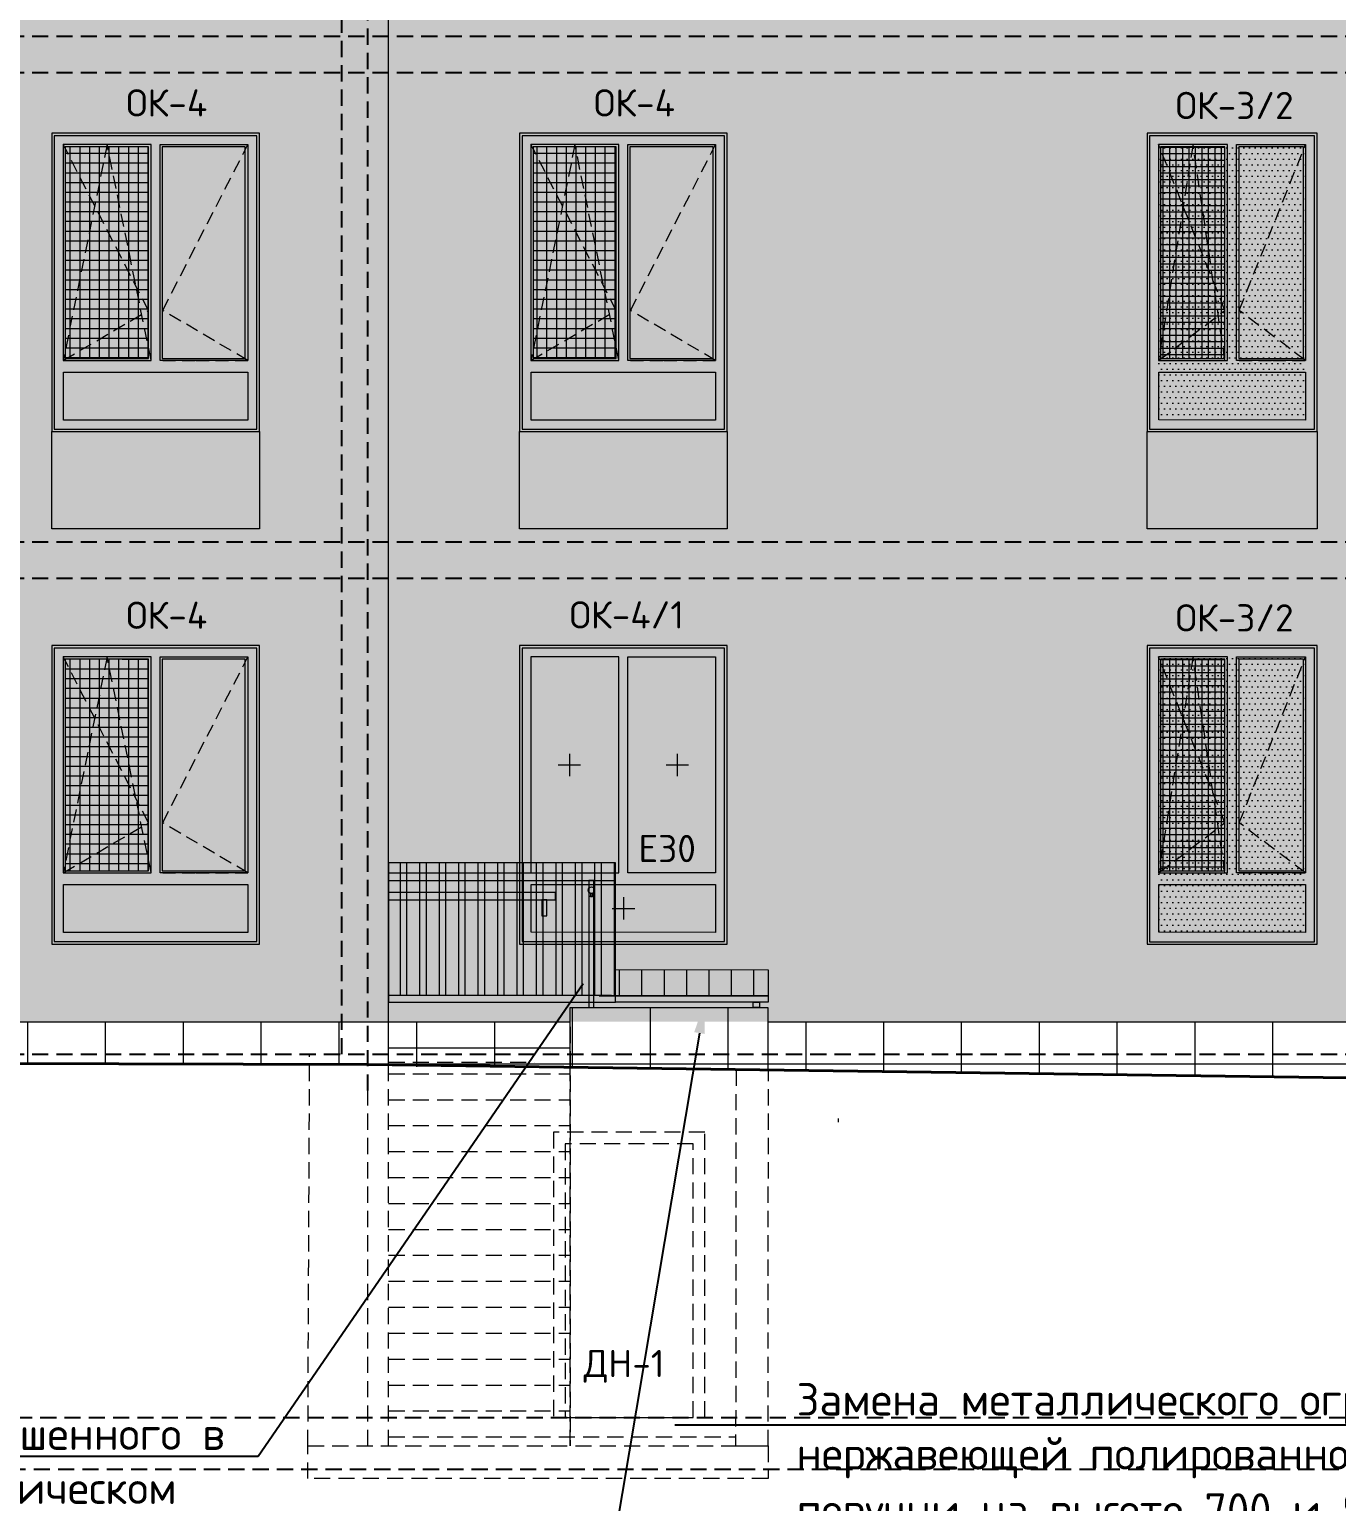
# Model space of a CAD drawing. Header units: millimetres. Extents: x -136099598 to 9192475, y 0 to 779331.
# Drawn here: x -339540 to -329462, y 285105 to 296454 of the extents above; entities that cross this region are included whole.
import ezdxf
from ezdxf import colors
from ezdxf.entities.mleader import LeaderData, LeaderLine
from ezdxf.math import Vec2, Vec3

# ---------------------------------------------------------------- set-up
doc = ezdxf.new("R2010")
doc.units = ezdxf.units.MM
doc.header["$MEASUREMENT"] = 0
doc.linetypes.add('01_base$0$DASHED2', pattern=[0.375, 0.25, -0.125])
doc.linetypes.add('ADSK_Штриховая_ш2 п1', pattern=[3, 2, -1])
doc.layers.get('0').update_dxf_attribs({"color": 250, "lineweight": 9})
doc.layers.get('Defpoints').update_dxf_attribs({"color": 8})
for name, color, linetype, lineweight, true_color in [('!_Окно_00_Штрих_Стекло', 7, 'Continuous', 0, 0x737373), ('RAL 000 80 00', 7, 'Continuous', 0, 0xb9b8b6), ('RAL 100 6030', 7, 'Continuous', 0, 0x989057), ('RAL 7016', 7, 'Continuous', 0, 0x383e42), ('RAL 90 10', 7, 'Continuous', 0, 0xf1ece1)]:
    doc.layers.add(name, color=color, linetype=linetype, lineweight=lineweight, true_color=true_color)
for name, color, linetype, lineweight in [('!_Цоколь', 7, 'Continuous', 0), ('АР-Выноски', 5, 'Continuous', 5), ('АР_тонкая линия', 250, 'Continuous', 0), ('Ограждение', 250, 'Continuous', 9), ('Подвал', 250, 'ADSK_Штриховая_ш2 п1', 30), ('пунктир', 251, 'Continuous', 13), ('СТЕНЫ кирпич ЛИДЕР', 250, 'Continuous', 15), ('фасады', 7, 'Continuous', 9)]:
    doc.layers.add(name, color=color, linetype=linetype, lineweight=lineweight)
for name, color, linetype in [('PDF _0', 7, 'Continuous'), ('PDF _PDF _0', 7, 'Continuous'), ('PDF _Текст', 7, 'Continuous')]:
    doc.layers.add(name, color=color, linetype=linetype)
doc.styles.add('ICOCPEUR', font='isocpeur.ttf')
doc.styles.add('PDF ISOCPEUR', font='isocpeur.ttf')
pattern_1 = [(90, (541247.052279662, -119.9999999999943), (-600, 1.13686837721616e-13), []), (180, (541247.052279662, -119.9999999999943), (-1.70530256582424e-13, -600), [])]

# ---------------------------------------------------------------- blocks, each defined once
blk = doc.blocks.new('A$Cbb492947')
at = {"layer": '!_Окно_00_Штрих_Стекло'}
h = blk.add_hatch(color=256, dxfattribs=at)
h.dxf.hatch_style = 1
h.set_gradient(color1=(70, 92, 124), color2=(219, 225, 235), name='CURVED')
h.paths.add_polyline_path([(1492.596321599558, 89.00270338060545), (1492.596321599558, 2213.26939832367), (90.0008705163055, 2212.255993676427), (90.00087051630544, 87.98929873336238)])
at = {"layer": 'PDF _PDF _0', "lineweight": 0, "true_color": 0x636466}
h = blk.add_hatch(dxfattribs=at)
h.set_pattern_fill('ANSI37', color=251, scale=600, angle=135)
h.set_pattern_definition([(180, (0, 0), (-7.105427357601002e-15, -75), []), (270, (0, 0), (75, -1.4210854715202e-14), [])])
h.paths.add_polyline_path([(745.785901600495, 564.367503027077), (745.785901600495, 2196.819007847347), (105, 2195.805603200104), (105, 563.3540983798339)])
at = {"layer": 'RAL 7016'}
h = blk.add_hatch(color=256, dxfattribs=at)
h.dxf.hatch_style = 1
h.paths.add_polyline_path([(1601.510507199913, 2300.805603200104), (0, 2300.805603200104), (0, 0), (1601.510507199913, 0)])
h.paths.add_polyline_path([(851.810419999063, 2195.805603200105), (1492.596321599558, 2195.805603200105), (1492.596321599558, 564.367503027077), (851.810419999063, 563.3540983798339)], flags=16)
h.paths.add_polyline_path([(745.785901600495, 2195.805603200105), (745.785901600495, 564.367503027077), (105.0080364551634, 563.3540983798337), (104.9919635448366, 2195.87837618453)], flags=16)
h.paths.add_polyline_path([(1511.502587020813, 459.4483360000886), (1511.519297894976, 87.98922437573245), (90.01169981785807, 87.98929873336245), (89.98917069844737, 459.4483360000886)], flags=16)
at = {"layer": 'PDF _0', "linetype": 'ADSK_Штриховая_ш2 п1', "lineweight": 0, "ltscale": 50}
for points in [[(765.7859016004951, 552.2503896376193), (427.3500436004251, 2212.762696000049), (88.91418926464394, 548.4238148743752), (745.785901600495, 935.0000000000003), (88.91418560035527, 2212.762696000049)], [(855.7246055994183, 548.4238148743752), (1114.160463599488, 548.4238148743752), (1512.596317935269, 548.4238148743752), (855.7246055994183, 935.0000000000003), (1512.596321599558, 2212.762696000049)]]:
    blk.add_lwpolyline(points, dxfattribs=at)
at = {"layer": 'PDF _PDF _0', "lineweight": 0}
for points in [[(0, 0), (1601.510507199913, 0), (1601.510507199913, 2300.805603200104), (0, 2300.805603200104)], [(20, 20), (1581.510507199913, 20), (1581.510507199913, 2280.805603200104), (20, 2280.805603200104)], [(88.91418560035527, 548.4238148743752), (765.785901600495, 548.4238148743752), (765.785901600495, 2212.762696000049), (88.91418560035527, 2212.762696000049)], [(105, 563.3540983798339), (745.785901600495, 564.367503027077), (745.7859016004948, 2195.805603200105), (105, 2195.805603200104)], [(1512.596321599558, 548.4238148743752), (835.7246055994183, 548.4238148743752), (835.7246055994183, 2212.762696000049), (1512.596321599558, 2212.762696000049)], [(851.810419999063, 563.3540983798339), (1492.596321599558, 564.367503027077), (1492.596321599558, 2195.805603200105), (851.810419999063, 2195.805603200104)], [(1511.509636683608, 87.9892731999862), (90.00087051630544, 87.98929873336245), (90, 459.4483360000886), (1511.512248232524, 459.4483360000886)]]:
    blk.add_lwpolyline(points, close=True, dxfattribs=at)
at = {"layer": 'PDF _Текст', "lineweight": 0, "insert": (574, 2429), "char_height": 209.9930287715913, "attachment_point": 7, "style": 'PDF ISOCPEUR'}
blk.add_mtext('ОК-4', dxfattribs=at)
blk = doc.blocks.new('A$Cbac6e4b7')
at = {"layer": 'RAL 100 6030'}
h = blk.add_hatch(color=256, dxfattribs=at)
h.dxf.hatch_style = 1
h.paths.add_polyline_path([(1601.510507199913, 748.4301744298427), (0, 748.4301744000404), (0, 5.960464477539062e-08), (1601.510507199913, 8.940696716308594e-08)])
at = {"layer": 'СТЕНЫ кирпич ЛИДЕР', "ltscale": 100}
blk.add_lwpolyline([(0, 748.4301744000404), (1601.510507199913, 748.4301744000404), (1601.510507199913, 0), (0, 0)], close=True, dxfattribs=at)
blk = doc.blocks.new('A$C3f7f453c')
at = {"layer": '!_Окно_00_Штрих_Стекло'}
h = blk.add_hatch(color=256, dxfattribs=at)
h.dxf.hatch_style = 1
h.set_gradient(color1=(70, 92, 124), color2=(219, 225, 235), name='CURVED')
h.paths.add_polyline_path([(1223.414515148907, 2196.621320007194), (89.73237914970377, 2195.805603200162), (88.09599205100676, 89.38145074836211), (1221.778128050209, 90.19716755545232)])
h = blk.add_hatch()
h.set_pattern_fill('DOTS', color=256, scale=700)
h.set_pattern_definition([(0, (189944.5, -282001.9999999786), (21.875, 43.75), [0, -43.75])])
h.paths.add_polyline_path([(1222.571582212899, 2213.578412807081), (88.91418560035527, 2212.762696000049), (87.2175395419763, 89.38359443895752), (1220.87493615452, 90.19931124604773)])
at = {"layer": 'PDF _PDF _0', "lineweight": 0, "true_color": 0x636466}
h = blk.add_hatch(dxfattribs=at)
h.set_pattern_fill('ANSI37', color=251, scale=400, angle=135)
h.set_pattern_definition([(180, (218351.5064139409, -518452.4199076004), (-3.552713678800501e-15, -50), []), (270, (218351.5064139409, -518452.4199076004), (50, -1.06581410364015e-14), [])])
h.paths.add_polyline_path([(600.813689141738, 564.3675598258269), (600.785901600495, 2196.819007847342), (105, 2195.805603200104), (105.027787541243, 563.3541551785893)])
at = {"layer": 'RAL 7016'}
h = blk.add_hatch(color=256, dxfattribs=at)
h.dxf.hatch_style = 1
h.paths.add_polyline_path([(1311.510507199913, 2300.805603200104), (0, 2300.805603200104), (0, 0), (1311.510507199913, 0)])
h.paths.add_polyline_path([(706.5796793646878, 2195.805238283181), (1207.365580965183, 2196.45715298201), (1207.875794880762, 564.0883693593787), (707.0898932802666, 563.436454660492)], flags=16)
h.paths.add_polyline_path([(600.7537557798496, 2196.457851492567), (600.8466301839217, 564.1506789157283), (105.0768014937639, 563.5712036077166), (104.9839270896628, 2195.878376184555)], flags=16)
h.paths.add_polyline_path([(1221.510942458059, 458.4429726001108), (1221.510942458059, 88.78001549257897), (90.00043525814544, 90.79074229259277), (90.00043525814544, 460.4536994001246)], flags=16)
at = {"layer": 'PDF _0', "linetype": 'ADSK_Штриховая_ш2 п1', "lineweight": 0, "ltscale": 50}
for points in [[(600.785901600495, 548.4238148743752), (354.8500436004251, 2212.762696000049), (88.91418926464394, 548.4238148743752), (600.785901600495, 935), (88.91418560035527, 2212.762696000049)], [(710.7246055994183, 548.4238148743752), (969.1604635994881, 548.4238148743752), (1222.596317935269, 548.4238148743752), (710.7246055994183, 935), (1222.596321599558, 2212.762696000049)]]:
    blk.add_lwpolyline(points, dxfattribs=at)
at = {"layer": 'PDF _PDF _0', "lineweight": 0}
for points in [[(0, 0), (1311.510507199913, 0), (1311.510507199913, 2300.805603200104), (0, 2300.805603200104)], [(20, 17.99304506136104), (1291.510507199913, 17.99304506136104), (1291.510507199913, 2280.805603200104), (20, 2280.805603200104)], [(88.91418560035527, 548.4238148743752), (620.785901600495, 548.4238148743752), (620.785901600495, 2212.762696000049), (88.91418560035527, 2212.762696000049)], [(105, 563.3540983798448), (600.785901600495, 564.3675030270824), (600.785901600495, 2196.819007847342), (105, 2195.805603200104)], [(1222.596321599558, 548.4238148743752), (690.7246055994183, 548.4238148743752), (690.7246055994183, 2212.762696000049), (1222.596321599558, 2212.762696000049)], [(706.810419999063, 563.3540983798448), (1207.596321599558, 564.1698151868768), (1207.596321599558, 2196.621320007194), (706.810419999063, 2195.805603200104)], [(1221.509636683622, 87.77465209260117), (90.00087051631999, 91.79610569262877), (90, 459.4483360000886), (1221.512248232524, 459.4483360000886)]]:
    blk.add_lwpolyline(points, close=True, dxfattribs=at)
at = {"layer": 'PDF _Текст', "lineweight": 0, "insert": (220.0110237281478, 2409), "char_height": 209.9930287715913, "attachment_point": 7, "style": 'PDF ISOCPEUR'}
blk.add_mtext('ОК-3/2', dxfattribs=at)
blk = doc.blocks.new('A$C29032a35')
at = {"layer": 'пунктир', "linetype": '01_base$0$DASHED2', "ltscale": 500}
for points in [[(0, 0), (1167, 0), (1167, 2198.393098688335), (0, 2198.393098688335)], [(90, 0), (1077, 0), (1077, 2108.393098688335), (90, 2108.393098688335)]]:
    blk.add_lwpolyline(points, close=True, dxfattribs=at)
at = {"layer": 'PDF _Текст', "lineweight": 0, "insert": (231.5285052509862, 267.7677595528075, -2.097398446597846), "char_height": 209.9930287715913, "attachment_point": 7, "style": 'PDF ISOCPEUR'}
blk.add_mtext('ДН-1', dxfattribs=at)
blk = doc.blocks.new('A$C6e8c0029')
at = {"ltscale": 150}
for points in [[(0, 0), (38.00262064160779, 0), (38.00262064160779, 856.0547400058199), (-3.552713678800501e-15, 856.0547400058199)], [(11.27352678575774, 856.0547400058199), (26.72909385585005, 856.0547400058199), (26.72909385585005, 878.3547715748741), (11.27352678575774, 878.3547715748741)]]:
    blk.add_lwpolyline(points, close=True, dxfattribs=at)
blk.add_circle((18.50776041182689, 903.6672322251834), 25.00008781092166, dxfattribs=at)
blk = doc.blocks.new('A$C56da7379')
at = {"layer": 'RAL 7016', "ltscale": 100, "transparency": 33554687}
h = blk.add_hatch(dxfattribs=at)
h.set_pattern_fill('ANSI32', color=250, scale=400, angle=45)
h.set_pattern_definition([(90, (878320.2538237482, -288924.8405255473), (-150, 0), []), (90, (878370.2538236643, -288874.8405256312), (-150, 0), [])])
h.paths.add_polyline_path([(1750.148183270998, 1073.971369202598), (0, 1075.332265125937), (-1.0918993211817e-05, 50.73038941482082), (1750.146922320986, 50.73038941505365)])
at = {"layer": 'RAL 7016', "ltscale": 100, "true_color": 0x000000, "transparency": 33554687}
h = blk.add_hatch(dxfattribs=at)
h.set_pattern_fill('ANSI32', color=18, scale=400, angle=45)
h.set_pattern_definition([(90, (8363975404.628494, 936047163.8216826), (-150, 0), []), (90, (8363975454.628494, 936047213.8216825), (-150, 0), [])])
h.paths.add_polyline_path([(2926.833778472377, 249.5749950408936), (1750.149814471974, 252.2968976297998), (1750.14529112001, 49.94820959965), (2926.833778458, 49.94820584100671)])
at = {"ltscale": 150}
blk.add_line((1720.756017314437, 50.73038811446168, -0.5383522591751118), (0, 50.73038811446168), dxfattribs=at)
at = {"color": 18, "ltscale": 150, "true_color": 0x000000}
blk.add_lwpolyline([(0, 0), (1750.147552795992, 5.349167622625828e-05), (1750.147552795992, 1075.332318617613), (0, 1075.332265125937)], close=True, dxfattribs=at)
at = {"color": 18, "ltscale": 150, "true_color": 0x000000, "elevation": -0.6591873793474692}
blk.add_lwpolyline([(0, 938.7414480415173), (1750.147552795992, 938.7414482486201), (1750.147552795992, 995.2408700358355), (0, 995.2408698287327)], close=True, dxfattribs=at)
blk.add_lwpolyline([(1583.820917895649, 613.769994704936), (1583.820917895649, 938.7414482244741), (1546.098403008075, 938.7414482244741), (1546.098403008075, 613.769994704936)], dxfattribs=at)
at = {"ltscale": 150, "elevation": -2.260897307955964}
blk.add_lwpolyline([(1750.147552795992, 49.94820584112313), (1750.147552795992, 252.2969013883267), (2926.833778458, 249.5749950408936), (2926.833778458, 49.94820584100671), (1623.416889229025, 49.94820584100671)], close=True, dxfattribs=at)
blk.add_lwpolyline([(1750.147552795992, 49.94820584100671), (1750.147552795992, 49.94820584100671), (2926.833778458, 49.94820584100671), (2926.833778458, 0.04137687454931438), (1750.147552795992, 0.1802070627454668)], dxfattribs=at)
at = {"layer": 'Ограждение', "ltscale": 50, "elevation": -2.260897307955964}
blk.add_lwpolyline([(2811.836979229345, 0.04900515824556351), (2861.836979229345, 0.04900515824556351), (2861.119207812, -40.0109558601398), (2811.119207812, -40.0109558601398)], close=True, dxfattribs=at)
at = {"ltscale": 150}
blk.add_blockref('A$C6e8c0029', (1546.098403008075, -39.95586978322979, -0.6591873793474692), dxfattribs=at)
blk = doc.blocks.new('A$C62938759')
at = {"layer": '!_Окно_00_Штрих_Стекло'}
h = blk.add_hatch(color=256, dxfattribs=at)
h.dxf.hatch_style = 1
h.set_gradient(color1=(70, 92, 124), color2=(219, 225, 235), name='CURVED')
h.paths.add_polyline_path([(-1094.904091397766, 512.982847109437), (-332.3163141452824, 512.9828471094369), (-333.7484366499702, -1151.356034016237), (-1094.904091397766, -1151.356034016237)])
h.paths.add_polyline_path([(498.7780446014367, 513.2361982712464), (-263.093671398703, 512.4761447858182), (-263.093671398703, -1151.356034016237), (498.7780446014367, -1151.609385178046)])
h.paths.add_polyline_path([(-1093.604697208851, -1239.326149490516), (497.9058099967184, -1241.33687629053), (497.4795209316177, -1610.784008779958), (-1094.030986273952, -1608.773281979944)])
at = {"layer": 'RAL 7016'}
h = blk.add_hatch(color=256, dxfattribs=at)
h.dxf.hatch_style = 1
h.paths.add_polyline_path([(502.692230201792, 601.0257543094922), (-1098.818276998121, 601.0257543094922), (-1098.818276998121, -1699.779848890612), (502.692230201792, -1699.779848890612)])
h.paths.add_polyline_path([(-262.2881804743956, 512.6568897600228), (414.5835355257441, 512.9828471094224), (412.9725536771293, -1151.356034016222), (-263.8991623230104, -1151.68199136568)], flags=16)
h.paths.add_polyline_path([(-333.0484483079636, 512.9828471094371), (-333.0163024872891, -1151.356034016237), (-1009.896054942597, -1151.356034016237), (-1009.912127852935, 512.9828471094368)], flags=16)
h.paths.add_polyline_path([(412.6705758909523, -1240.726290761185), (412.714763613489, -1610.174754231199), (-1008.795747879185, -1608.774347847476), (-1008.839935601721, -1239.325884377461)], flags=16)
at = {"layer": 'PDF _PDF _0', "lineweight": 0}
for p, q in [((-800.1939873469755, -319.1865934534), (-627.7424794484168, -319.1865934534)), ((-713.9682333976962, -232.9608395041206), (-713.9682333976962, -405.4123474026793)), ((31.6164326520875, -319.1865934534), (204.0679405506462, -319.1865934534)), ((117.8421866013668, -232.9608395041206), (117.8421866013668, -405.4123474026793)), ((-296.6189508710297, -1338.831683667533), (-296.6189508710297, -1511.283191566091)), ((-382.8447048203091, -1425.057437616812), (-210.3931969217504, -1425.057437616812))]:
    blk.add_line(p, q, dxfattribs=at)
for points in [[(-1098.818276998121, -1699.779848890612), (502.692230201792, -1699.779848890612), (502.692230201792, 601.0257543094922), (-1098.818276998121, 601.0257543094922)], [(-1078.818276998121, -1679.779848890612), (482.692230201792, -1679.779848890612), (482.692230201792, 581.0257543094922), (-1078.818276998121, 581.0257543094922)], [(-1009.904091397766, -1151.356034016237), (-333.0323753976263, -1151.356034016237), (-333.0323753976263, 512.982847109437), (-1009.904091397766, 512.982847109437)], [(413.7780446014367, -1151.356034016237), (-263.093671398703, -1151.356034016237), (-263.093671398703, 512.982847109437), (413.7780446014367, 512.982847109437)], [(412.6913596855011, -1611.790575690626), (-1008.81740648183, -1607.769122090598), (-1008.818276998121, -1240.331512890523), (412.6939712343737, -1240.331512890523)]]:
    blk.add_lwpolyline(points, close=True, dxfattribs=at)
at = {"layer": 'PDF _Текст', "lineweight": 0, "insert": (-712.6320505811818, 732), "char_height": 209.9930287715913, "attachment_point": 7, "style": 'PDF ISOCPEUR'}
blk.add_mtext('ОК-4/1', dxfattribs=at)
at = {"layer": 'PDF _Текст', "color": 1, "lineweight": 0, "insert": (-180.4391175319852, -1068.851499538328), "char_height": 209.9930287715913, "attachment_point": 7, "style": 'PDF ISOCPEUR'}
blk.add_mtext('E30', dxfattribs=at)

msp = doc.modelspace()

# ---------------------------------------------------------------- hatches: boundary and pattern name
at = {"layer": '!_Цоколь', "lineweight": 0, "ltscale": 5, "true_color": 0x636466}
h = msp.add_hatch(dxfattribs=at)
h.set_pattern_fill('ANSI37', color=251, scale=4800, angle=44.99999999999999)
h.set_pattern_definition(pattern_1)
h.paths.add_polyline_path([(-336772.0574975368, 288457.5686342907), (-333846.8034416165, 288433.1177956571), (-333846.8034416165, 288914.8807616569), (-335369.9521773559, 288914.8807610767), (-335369.9521773559, 288804.8682667579), (-336771.3479873177, 288804.840579039)])
h = msp.add_hatch(dxfattribs=at)
h.set_pattern_fill('ANSI37', color=251, scale=4800, angle=44.99999999999999)
h.set_pattern_definition(pattern_1)
h.paths.add_polyline_path([(-350192.051263148, 288503.5269316179), (-336771.9617103428, 288472.8833449689), (-336772, 288804.84073096), (-350192.0642609307, 288807.7293811117)])
h = msp.add_hatch(dxfattribs=at)
h.set_pattern_fill('ANSI37', color=251, scale=4800, angle=44.99999999999999)
h.set_pattern_definition(pattern_1)
h.paths.add_polyline_path([(-333846.6448729908, 288433.1159396817), (-328651.3416080793, 288362.4834551922), (-328652.0000000001, 288804.8682667579), (-333846.8034429987, 288804.868266758)])
at = {"layer": 'RAL 000 80 00'}
h = msp.add_hatch(color=256, dxfattribs=at)
h.dxf.hatch_style = 1
h.paths.add_polyline_path([(-328651.9477654959, 308453.5735443627), (-336772.000000081, 308453.5735443031), (-336772.0000000001, 288804.868266758), (-328652.052234585, 288804.8682667578)])
at = {"layer": 'RAL 100 6030'}
h = msp.add_hatch(color=256, dxfattribs=at)
h.dxf.hatch_style = 1
h.paths.add_polyline_path([(-329612.0000000001, 293353.5518880521), (-330923.5105072, 293353.5518879329), (-330923.5105072, 292605.1217135925), (-329612.0000000001, 292605.1217137117)])
at = {"layer": 'RAL 90 10', "ltscale": 100, "transparency": 33554687}
h = msp.add_hatch(color=256, dxfattribs=at)
h.dxf.hatch_style = 1
h.paths.add_polyline_path([(-336771.89553083, 308453.5735430288), (-350192, 308453.5735429692), (-350192.0012368423, 288804.86124165), (-336772.0012368424, 288804.8612416498)])

# ---------------------------------------------------------------- linework, layer by layer
at = {"ltscale": 150}
msp.add_line((-336771.999997793, 288603.5497141527, 2.375349730673064), (-335370.2156777407, 288603.5497141527, 0.3374327556129322), dxfattribs=at)
at = {"layer": 'Defpoints', "color": 2, "linetype": '01_base$0$DASHED2', "ltscale": 500}
for p, q in [((-337132.0000000001, 288553.5518880132), (-337131.9999999998, 308453.573542999)), ((-336932.0000000001, 288273.5518880132), (-336931.9999999998, 308453.573542999)), ((-349831.9999999998, 296403.5518880138), (-281616.9999999999, 296403.5518880138)), ((-349831.9999999998, 296123.5518880129), (-281616.9999999999, 296123.5518880129)), ((-349831.9999999999, 292503.5518880138), (-281617, 292503.5518880138)), ((-349831.9999999999, 292223.5518880129), (-281617, 292223.5518880129)), ((-349831.9999999999, 288553.5518880134), (-281616.9999999997, 288553.5518880134))]:
    msp.add_line(p, q, dxfattribs=at)
at = {"layer": 'Defpoints', "color": 2, "linetype": '01_base$0$DASHED2', "ltscale": 500, "elevation": 1.916129494971397}
msp.add_lwpolyline([(-350145.2111521602, 285753.5518706684), (-281257.0000000001, 285753.5520035045), (-281257.0000000001, 285353.5520035045), (-350145.2111521602, 285353.5518706684)], close=True, dxfattribs=at)
at = {"layer": 'АР_тонкая линия', "color": 3, "lineweight": 40, "ltscale": 100}
for p, q in [((-350190.2139684391, 288503.5359371974), (-336932.0000000001, 288475.0589573339)), ((-336932.0000000001, 288475.0589573339), (-328652.0000000001, 288362.4979544571))]:
    msp.add_line(p, q, dxfattribs=at)
at = {"layer": 'Ограждение'}
msp.add_lwpolyline([(-333302.4999540903, 288028.9560093695), (-333302.4853609659, 288058.9560100847)], dxfattribs=at)
at = {"layer": 'пунктир', "linetype": '01_base$0$DASHED2', "ltscale": 500}
for p, q in [((-337393.2009835645, 285534.1407152932, 1.842779555919954), (-337379.9234117343, 288553.5518880134)), ((-336771.9999978508, 288603.5497141527, 2.375349730757137), (-335370.2156776828, 288603.5497141527, 0.3374327555288597)), ((-336772, 288493.5519152618, 2.709631682080956), (-335645.2156799674, 288493.5519152618, 1.071510281963992)), ((-336772.0000000001, 285534.1407152932, 1.842779555919954), (-336772.0000000001, 288472.8838654909, 1.710490831515536)), ((-336771.9999978508, 288403.5497141527, 2.375349730757171), (-335370.2156776828, 288403.5497141527, 0.3374327555288943)), ((-336932.0000001158, 285534.1407152932, 1.842779555919954), (-336932.0000001158, 288333.5518952829, 0.135646834298232)), ((-336771.9999978508, 288203.5497141527, 2.375349730757171), (-335370.2156776828, 288203.5497141527, 0.3374327555288943)), ((-336771.9999978508, 288003.5497141527, 2.375349730757171), (-335370.2156776828, 288003.5497141527, 0.3374327555288943)), ((-336771.9999978508, 287803.5497141527, 2.375349730757171), (-335370.2156776828, 287803.5497141527, 0.3374327555288943)), ((-336771.9999978508, 287603.5497141527, 2.375349730757171), (-335370.2156776828, 287603.5497141527, 0.3374327555288943)), ((-336771.9999978508, 287403.5497141527, 2.375349730757171), (-335370.2156776828, 287403.5497141527, 0.3374327555288943)), ((-336771.9999978508, 287203.5497141527, 2.375349730757171), (-335370.2156776828, 287203.5497141527, 0.3374327555288943)), ((-336771.9999978508, 287003.5497141527, 2.375349730757171), (-335370.2156776828, 287003.5497141527, 0.3374327555288943)), ((-336771.9999978508, 286803.5497141527, 2.375349730757171), (-335370.2156776828, 286803.5497141527, 0.3374327555288943)), ((-336771.9999978508, 286603.5497141527, 2.375349730757171), (-335370.2156776828, 286603.5497141527, 0.3374327555288943)), ((-336771.9999978508, 286403.5497141527, 2.375349730757171), (-335370.2156776828, 286403.5497141527, 0.3374327555288943)), ((-336771.9999978508, 286203.5497141527, 2.375349730757171), (-335370.2156776828, 286203.5497141527, 0.3374327555288943)), ((-336771.9999978508, 286003.5497141527, 2.375349730757171), (-335370.2156776828, 286003.5497141527, 0.3374327555288943)), ((-336771.9999978508, 285803.5497141527, 2.375349730757171), (-335370.2156776828, 285803.5497141527, 0.3374327555288943)), ((-336771.9999978508, 285603.5497141526, 2.375349730757171), (-334095.1662216578, 285604.1407152932, 0.1356468342963104))]:
    msp.add_line(p, q, dxfattribs=at)
msp.add_lwpolyline([(-335370.2300665275, 285534.1407152932), (-335370.2300665275, 285534.1407152932), (-335370.2156799478, 288764.8846557882), (-335370.2156799478, 288764.8846557882)], close=True, dxfattribs=at)
for points, elevation in [([(-334095.1662216578, 285534.1407152932), (-333845.1662216578, 285534.1407152932), (-333842.2950472769, 288434.7557975861), (-334092.2950472769, 288434.7557975861)], 0.1356468342963104), ([(-335499.0000001237, 285753.5519238242), (-334332.0000001237, 285753.5519238242), (-334332.0000001237, 287951.9450225126), (-335499.0000001237, 287951.9450225126)], 2.097398446597846), ([(-337393.2009835645, 285534.1407152932), (-333845.6628408463, 285534.1407152932), (-333845.6628408463, 285282.64130672), (-337393.2009835645, 285282.64130672)], 1.842779555919954)]:
    msp.add_lwpolyline(points, close=True, dxfattribs=dict(at, elevation=elevation))
at = {"layer": 'СТЕНЫ кирпич ЛИДЕР', "ltscale": 100}
for p, q in [((-336772.0000000001, 288472.8838654909, 1.710490831515536), (-336771.9999999999, 308453.573542999)), ((-350192.0572359262, 288804.8819024219), (-336771.3479873177, 288804.840579039, 2.260897307955964)), ((-336771.9999999999, 288804.8682667579), (-335369.9521773559, 288804.8682667579)), ((-333846.5357032512, 288804.8682667579), (-328652.0000000001, 288804.8682667579))]:
    msp.add_line(p, q, dxfattribs=at)
msp.add_lwpolyline([(-330923.5105072, 293353.5518879925), (-329612.0000000001, 293353.5518879925), (-329612.0000000001, 292605.1217135925), (-330923.5105072, 292605.1217135925)], close=True, dxfattribs=at)
at = {"layer": 'фасады', "color": 18, "ltscale": 150, "true_color": 0x000000, "elevation": 1.601709928608495}
msp.add_lwpolyline([(-336772.0000000001, 289743.5819737961), (-335483.0539912903, 289743.5819737961), (-335483.0539912903, 289800.0813955831), (-336772.0000000001, 289800.0813955831)], close=True, dxfattribs=at)
at = {"layer": 'фасады', "color": 18, "ltscale": 150, "true_color": 0x000000}
msp.add_lwpolyline([(-335589.7337145929, 289620.9393957941), (-335552.0111997053, 289620.9393957941), (-335552.0111997053, 289743.5819737961), (-335589.7337145929, 289743.5819737961)], close=True, dxfattribs=at)
at = {"layer": 'фасады', "ltscale": 150}
msp.add_lwpolyline([(-333846.8034416165, 288433.1177956571), (-335370.2156799478, 288457.5659943447), (-335369.8687094962, 288914.8807610767), (-333846.4564711649, 288914.8807610767)], close=True, dxfattribs=at)

# ---------------------------------------------------------------- block references
at = {"ltscale": 150}
for name, p in [('A$C3f7f453c', (-330923.5105072, 293353.5518879925)), ('A$C62938759', (-334663.181723002, 291103.331736904)), ('A$C3f7f453c', (-330923.5105072, 289403.5518879921)), ('A$C29032a35', (-335499.0000001237, 285753.5518989104, 1.916129494971397))]:
    msp.add_blockref(name, p, dxfattribs=at)
at = {"color": 18, "ltscale": 150, "true_color": 0x000000}
msp.add_blockref('A$C56da7379', (-336772.0000013441, 288954.8917169368, 2.260897307955965), dxfattribs=at)
at = {"layer": 'Подвал', "ltscale": 150}
for name, p in [('A$Cbb492947', (-339368.5105072, 293353.5518880138)), ('A$Cbb492947', (-335762.0000000001, 293353.5518880138)), ('A$Cbac6e4b7', (-339368.5105072, 292605.1217136138)), ('A$Cbac6e4b7', (-335762.0000000001, 292605.1217136138)), ('A$Cbb492947', (-339368.5105072001, 289403.5518880134))]:
    msp.add_blockref(name, p, dxfattribs=at)

# ---------------------------------------------------------------- leaders
at = {"layer": 'АР-Выноски'}
ml = msp.add_multileader_mtext('Standard', dxfattribs=at)
ml.set_content('\\A1;Устройство наружной водосточной трубы, из оцинкованной стали с окраской в цвет цоколя RAL 7016 c подогревом', color=256, style='ICOCPEUR')
ml.set_leader_properties()
ml.build(insert=Vec2(0, 0))
ml.multileader.update_dxf_attribs({"text_left_attachment_type": 6, "text_right_attachment_type": 6, "dogleg_length": 100, "arrow_head_size": 250})
ctx = ml.context
ctx.base_point, ctx.char_height, ctx.arrow_head_size, ctx.landing_gap_size, ctx.plane_origin, ctx.plane_x_axis, ctx.plane_y_axis = Vec3(-331917.3129964774, 283494.6084730232), 250, 250, 25, Vec3(-314863.4718684069, 279618.1363748021), Vec3(0.9999999989591051, -4.562663816044895e-05), Vec3(4.562663816044895e-05, 0.9999999989591051)
ctx.left_attachment, ctx.right_attachment, ctx.text_align_type = 6, 6, 2
notes = []
notes.append((ctx, [(0, (1, 1, 0), (-324406.7325204271, 283494.2657904851), (-0.999999998959105, 4.562663816044894e-05), 285.5804838680545, [(1, [(-321895.3543940634, 290802.5053780361)], 0, [])])]))
ctx.mtext.insert, ctx.mtext.text_direction, ctx.mtext.rotation, ctx.mtext.width, ctx.mtext.alignment, ctx.mtext.flow_direction = Vec3(-324717.2981753144, 283819.2799608902), Vec3(0.9999999989591051, -4.562663816044895e-05), 6.28313968054141, 7205.678236799315, 3, 5
ml = msp.add_multileader_mtext('Standard', dxfattribs=at)
ml.set_content('Устройство покрытия из профнастила окрашенного в цвет цоколя асфальт матовый), на металлическом каркасе. Примыкание к фасаду предусмотреть через отлив из оцинкованной стали с окраской по RAL 7016.', color=256, style='ICOCPEUR')
ml.set_leader_properties()
ml.build(insert=Vec2(0, 0))
ml.multileader.update_dxf_attribs({"text_left_attachment_type": 6, "text_right_attachment_type": 6, "dogleg_length": 100, "arrow_head_size": 250})
ctx = ml.context
ctx.base_point, ctx.char_height, ctx.arrow_head_size, ctx.landing_gap_size, ctx.plane_origin = Vec3(-346489.0398174286, 285453.5518777667, 1.829685385233107), 250, 250, 25, Vec3(-330639.5242480558, 289104.0493429733, 1.829685385233107)
ctx.left_attachment, ctx.right_attachment = 6, 6
notes.append((ctx, [(0, (1, 1, 0), (-337776.5398174286, 285453.5518777667, 1.829685385233107), (-1, 0), 100, [(0, [(-335128.5321718507, 289302.1145391298, 1.829685385233107)], 0, [])])]))
ctx.mtext.insert, ctx.mtext.width, ctx.mtext.defined_height, ctx.mtext.flow_direction = Vec3(-346464.0398174286, 285753.5518777667, 1.829685385233107), 8625.304839560296, 229.9999999999868, 5
ml = msp.add_multileader_mtext('Standard', dxfattribs=at)
ml.set_content('\\A1;Замена металлического ограждения на пандусе из нержавеющей полированной стали высотой 1200мм, поручни на высоте 700 и 900мм, {\\fISOCTEUR|b0|i0|c204|p49;\\H1.129x;ø}50мм. Заполнение вертикальное из ригелей {\\fISOCTEUR|b0|i0|c204|p49;\\H1.129x;ø}16мм, с шагом 100мм.  ', color=256, style='ICOCPEUR')
ml.set_leader_properties()
ml.build(insert=Vec2(0, 0))
ml.multileader.update_dxf_attribs({"text_left_attachment_type": 6, "text_right_attachment_type": 6, "dogleg_length": 100, "arrow_head_size": 250})
ctx = ml.context
ctx.base_point, ctx.char_height, ctx.arrow_head_size, ctx.landing_gap_size, ctx.plane_origin = Vec3(-333650.0650121461, 285693.5519376855), 250, 250, 25, Vec3(-328487.1381145911, 289158.7224058677)
ctx.left_attachment, ctx.right_attachment = 6, 6
notes.append((ctx, [(0, (1, 1, 0), (-325084.6912216578, 285693.5519376855), (-1, 0), 179.8987904883688, [(0, [(-324455.6199652152, 289090.1830350925)], 0, [])])]))
ctx.mtext.insert, ctx.mtext.width, ctx.mtext.defined_height, ctx.mtext.flow_direction = Vec3(-333625.0650121461, 286018.5519376855), 9181.577152077167, 1544.002112995005, 5
ml = msp.add_multileader_mtext('Standard', dxfattribs=at)
ml.set_content('\\A1;Замена ограждения из нержавеющей полированной стали. Заполнение вертикальное из ригелей {\\fISOCTEUR|b0|i0|c204|p49;ø}16мм, с шагом 100мм.  ', color=256, style='ICOCPEUR')
ml.set_leader_properties()
ml.build(insert=Vec2(0, 0))
ml.multileader.update_dxf_attribs({"text_left_attachment_type": 6, "text_right_attachment_type": 6, "dogleg_length": 100, "arrow_head_size": 250})
ctx = ml.context
ctx.base_point, ctx.char_height, ctx.arrow_head_size, ctx.landing_gap_size, ctx.plane_origin = Vec3(-344251.5, 283391.5), 250, 250, 25, Vec3(-338453.197978355, 276440.232211108)
ctx.left_attachment, ctx.right_attachment = 6, 6
notes.append((ctx, [(0, (1, 1, 0), (-335269, 283391.5), (-1, 0), 645, [(1, [(-334332.4984525219, 288963.4768655251)], 0, [])])]))
ctx.mtext.insert, ctx.mtext.width, ctx.mtext.flow_direction = Vec3(-344226.5, 283691.5), 8506.062088216975, 5
for ctx, leaders in notes:
    for number, flags, end, landing, length, lines in leaders:
        leader = LeaderData()
        leader.index, (leader.has_last_leader_line, leader.has_dogleg_vector, leader.attachment_direction) = number, flags
        leader.last_leader_point, leader.dogleg_vector, leader.dogleg_length = Vec3(end), Vec3(landing), length
        for number, points, colour, breaks in lines:
            line = LeaderLine()
            line.index, line.vertices, line.color, line.breaks = number, Vec3.list(points), colors.encode_raw_color(colour), breaks
            leader.lines.append(line)
        ctx.leaders.append(leader)

doc.saveas('drawing.dxf')
